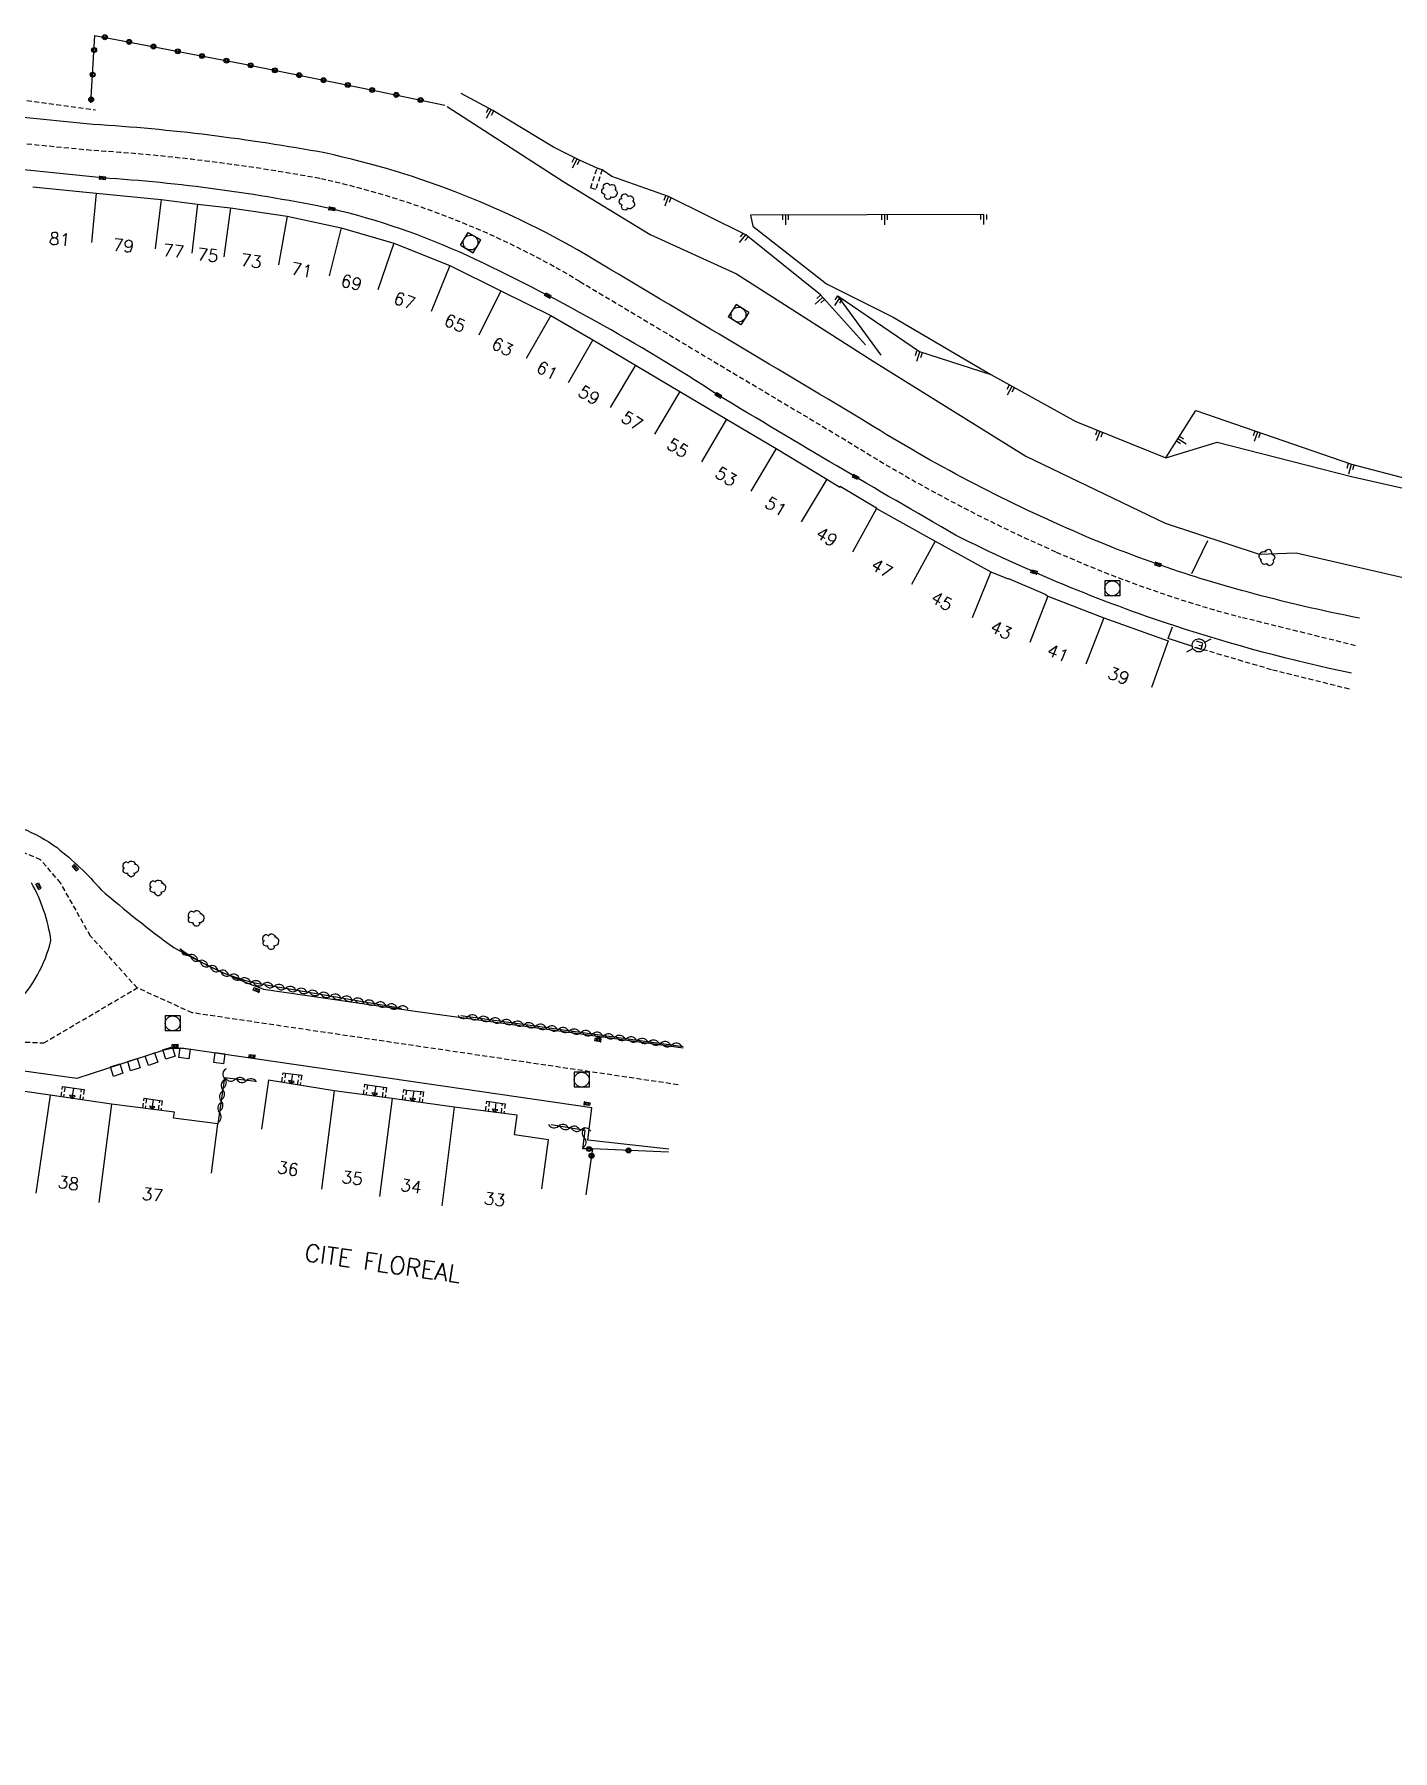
# Model space of a CAD drawing. Header units: millimetres. Extents: x 184000 to 185001, y 129000 to 130000.
# Drawn here: x 184260.6 to 184397.7, y 129339.3 to 129512.5 of the extents above; entities that cross this region are included whole.
import ezdxf
from ezdxf.enums import TextEntityAlignment as Align

# ---------------------------------------------------------------- set-up
doc = ezdxf.new("R2010")
doc.units = ezdxf.units.MM
doc.linetypes.add('DASHED', pattern=[0.75, 0.5, -0.25])
doc.layers.get('0').update_dxf_attribs({"linetype": 'CONTINUOUS'})
for name, color, linetype in [('W0001', 6, 'DASHED'), ('W0008', 7, 'CONTINUOUS'), ('W0100', 7, 'CONTINUOUS'), ('W0112', 1, 'DASHED'), ('W0211', 2, 'CONTINUOUS'), ('W0300', 7, 'CONTINUOUS'), ('W0310', 3, 'CONTINUOUS'), ('W0322', 7, 'CONTINUOUS'), ('W0334', 7, 'CONTINUOUS'), ('W0400', 7, 'CONTINUOUS'), ('W0420', 7, 'CONTINUOUS'), ('W0471', 7, 'CONTINUOUS'), ('W0989', 7, 'CONTINUOUS'), ('W0991', 7, 'CONTINUOUS'), ('W1102', 7, 'CONTINUOUS')]:
    doc.layers.add(name, color=color, linetype=linetype)
doc.styles.get("Standard").update_dxf_attribs({"font": 'romans.shx', "width": 0.85})

# ---------------------------------------------------------------- blocks, each defined once
blk = doc.blocks.new('t322o')
at = {"color": 0, "linetype": 'Continuous'}
for radius in [0.25, 0.15]:
    blk.add_circle((0, 0), radius, dxfattribs=at)
blk = doc.blocks.new('T400')
for p, q in [((-0.15, 0.3), (0.15, 0.3)), ((-0.15, -0.25), (-0.15, 0.3)), ((-0.15, 0.15), (0.15, 0.15)), ((-0.15, 0), (0.15, 0)), ((0.15, 0.3), (0.15, -0.25)), ((-0.15, -0.15), (0.15, -0.15)), ((-0.15, -0.25), (-0.15, -0.3)), ((-0.15, -0.3), (0.15, -0.3)), ((0.15, -0.3), (0.15, -0.25))]:
    blk.add_line(p, q)
blk = doc.blocks.new('T300')
for p, q in [((-0.8, 0.51), (-0.86, 0.34)), ((-0.86, 0.34), (-0.86, 0.17)), ((-0.86, 0.17), (-0.74, 0.06)), ((-0.69, 0.63), (-0.8, 0.51)), ((-0.8, -0.06), (-0.74, 0.06)), ((-0.74, 0.06), (-0.69, 0.11)), ((-0.57, 0.69), (-0.69, 0.63)), ((-0.46, 0.69), (-0.57, 0.69)), ((-0.29, 0.63), (-0.46, 0.69)), ((-0.29, 0.63), (-0.17, 0.74)), ((-0.23, 0.57), (-0.29, 0.63)), ((-0.17, 0.74), (-0.06, 0.8)), ((-0.06, 0.8), (0.06, 0.8)), ((0.06, 0.8), (0.23, 0.74)), ((0.23, 0.74), (0.34, 0.63)), ((0.34, 0.63), (0.4, 0.51)), ((0.46, 0.46), (0.34, 0.46)), ((0.4, 0.51), (0.4, 0.46)), ((0.57, 0.4), (0.46, 0.46)), ((0.57, 0.4), (0.69, 0.29)), ((0.69, 0.29), (0.74, 0.17)), ((0.74, 0.06), (0.69, -0.17)), ((0.74, 0.17), (0.74, 0.06)), ((-0.8, -0.17), (-0.8, -0.06)), ((-0.8, -0.23), (-0.8, -0.17)), ((-0.74, -0.34), (-0.8, -0.23)), ((-0.69, -0.4), (-0.74, -0.34)), ((-0.51, -0.46), (-0.69, -0.4)), ((-0.4, -0.46), (-0.51, -0.46)), ((-0.4, -0.46), (-0.34, -0.46)), ((-0.34, -0.46), (-0.34, -0.4)), ((-0.34, -0.51), (-0.34, -0.46)), ((-0.29, -0.63), (-0.34, -0.51)), ((-0.17, -0.74), (-0.29, -0.63)), ((-0.06, -0.8), (-0.17, -0.74)), ((0.06, -0.8), (-0.06, -0.8)), ((0.17, -0.74), (0.06, -0.8)), ((0.23, -0.69), (0.17, -0.74)), ((0.29, -0.46), (0.23, -0.46)), ((0.29, -0.63), (0.23, -0.69)), ((0.46, -0.4), (0.29, -0.46)), ((0.34, -0.51), (0.29, -0.63)), ((0.34, -0.51), (0.34, -0.46)), ((0.57, -0.34), (0.46, -0.4)), ((0.63, -0.29), (0.57, -0.34)), ((0.69, -0.17), (0.63, -0.29))]:
    blk.add_line(p, q)
blk = doc.blocks.new('T420')
for p, q in [((0.75, 0.75), (-0.75, 0.75)), ((-0.75, 0.75), (-0.75, -0.75)), ((0.75, 0.75), (0.75, -0.75)), ((0.75, -0.75), (-0.75, -0.75))]:
    blk.add_line(p, q)
blk.add_ellipse((0, 0), major_axis=(-0.53, 0.53), ratio=1, start_param=3.926991, end_param=10.210176)
blk = doc.blocks.new('t112o')
at = {"color": 0, "linetype": 'Continuous'}
for p, q in [((-0.5, 0.5), (0.5, 0.5)), ((-0.5, -0.5), (-0.5, 0.5)), ((0.5, 0.5), (0.5, -0.5)), ((0.5, -0.5), (-0.5, -0.5))]:
    blk.add_line(p, q, dxfattribs=at)
blk = doc.blocks.new('t310o')
at = {"color": 0, "linetype": 'Continuous'}
for centre, start, end in [((-0.5, 0.38), 216.8699, 323.1304), ((0.5, -0.37), 36.8699, 143.1303)]:
    blk.add_arc(centre, 0.625, start, end, dxfattribs=at)
blk = doc.blocks.new('t211o')
at = {"color": 0, "linetype": 'Continuous'}
for p, q in [((-0.29, 0.5), (-0.29, 0)), ((0, 1), (0, 0)), ((0.29, 0.5), (0.29, 0))]:
    blk.add_line(p, q, dxfattribs=at)
blk = doc.blocks.new('T471')
for p, q in [((-0.333334, 0.333334), (-0.333334, -0.333334)), ((-0.333334, 0.333334), (0.333334, 0.333334)), ((-0.333334, 0), (0, 0)), ((0.500001, 0.500001), (1.000002, 1.000002)), ((-0.500001, -0.500001), (-1.000002, -1.000002)), ((-0.333334, -0.333334), (0.333334, -0.333334))]:
    blk.add_line(p, q)
blk.add_ellipse((0, 0), major_axis=(0.471405, 0.471405), ratio=1, start_param=5.4977871438, end_param=11.780972451)

msp = doc.modelspace()

# ---------------------------------------------------------------- linework, layer by layer
at = {"layer": 'W0001'}
msp.add_lwpolyline([(184393.98, 129450.85), (184382.4, 129453.72, -0.039841), (184363.78, 129460.3, -0.037338), (184342.74, 129471.46, -0.000143), (184315.68, 129487.6, 0.08161), (184289.43, 129497.99, 0.03026), (184266.34, 129500.83), (184258.26, 129501.62)], format="xyb", dxfattribs=at)
for points in [[(184325.6, 129406.54), (184276.55, 129413.8), (184271, 129416.32), (184266.29, 129421.53), (184263.27, 129426.9), (184261.25, 129429.25), (184257.21, 129430.93), (184237.03, 129434.13), (184196.17, 129439.84), (184165.06, 129444.21), (184159.84, 129445.05), (184155.47, 129450.93), (184145.89, 129467.9), (184140.67, 129477.81), (184135.84, 129487.34)], [(184192.68, 129339.34), (184200.2, 129343.06), (184207.1, 129346.92), (184219.71, 129357), (184234.85, 129368.26), (184237.03, 129370.61), (184238.21, 129374.14), (184241.07, 129398.17), (184242.75, 129408.25), (184244.26, 129411.78), (184248.3, 129411.78), (184253.68, 129411.11), (184261.58, 129410.77), (184271, 129416.32)]]:
    msp.add_lwpolyline(points, dxfattribs=at)
at = {"layer": 'W0008'}
for points in [[(184393.59, 129448.06, -0.026907), (184375.73, 129452.84, -0.037151), (184353.61, 129462.01, -0.005625), (184329.68, 129476.11, 0.035264), (184304.31, 129490.21, 0.049115), (184290.64, 129494.93, 0.035138), (184267.47, 129498.05), (184256.89, 129499.13), (184244.24, 129500.44), (184235.12, 129501.38), (184224.21, 129502.49), (184216.12, 129503.32), (184204.26, 129504.53), (184188.38, 129506.11), (184167.39, 129508.19), (184143.97, 129510.5, 0.129081), (184137.53, 129509.22, 0.204153), (184132.72, 129502.4, 0.058675), (184132.7, 129498.6), (184133.14, 129497.39), (184137.89, 129488.43)], [(184394.37, 129453.63, -0.018664), (184383.06, 129456.27, -0.039827), (184364.85, 129462.71, -0.037403), (184344.12, 129473.71, -0.000143), (184317.03, 129489.86, 0.08172), (184289.95, 129500.57, 0.030251), (184266.55, 129503.45), (184258.52, 129504.24)]]:
    msp.add_lwpolyline(points, format="xyb", dxfattribs=at)
at = {"layer": 'W0008', "flags": 128}
for points in [[(184137.89, 129488.43), (184139.76, 129484.85), (184149.23, 129466.97), (184152.69, 129461.57), (184159.1, 129451.77, 0.0885), (184162.71, 129447.74, 0.1237), (184166.45, 129446.1), (184196.9, 129441.75), (184241.25, 129435.51), (184253.14, 129433.86, -0.0536), (184259.37, 129432.41, -0.0647), (184262.9, 129430.47, -0.0488), (184267.33, 129426.24, 0.0214), (184274.7, 129420.38, 0.0391), (184283.74, 129416.19), (184299.28, 129413.95), (184326.1, 129410.26)], [(184258.69, 129414.63, 0.1351), (184262.29, 129421.11, 0.0945), (184260.32, 129426.92, 0.123)], [(184324.67, 129400.03), (184316.49, 129400.96), (184316.89, 129404.21), (184275.69, 129410.21), (184274.5, 129410.21), (184273.57, 129409.99), (184264.89, 129407.17), (184250.76, 129409.12), (184247.79, 129408.72), (184246.01, 129407.4), (184244.66, 129403.49), (184242.58, 129387.26), (184241.1, 129374.86, -0.0648), (184240.11, 129370.89, -0.1293), (184236.97, 129367.1), (184220.87, 129355.39), (184222.27, 129353.5), (184209.02, 129343.7), (184207.02, 129343.15)]]:
    msp.add_lwpolyline(points, format="xyb", dxfattribs=at)
at = {"layer": 'W0100'}
for p, q in [((184285.98, 129407.72), (184287.35, 129407.55)), ((184263.71, 129406.32), (184265.38, 129406.11)), ((184294.23, 129406.55), (184295.9, 129406.31)), ((184298.17, 129406.01), (184299.66, 129405.86)), ((184271.93, 129405.17), (184273.27, 129404.96)), ((184306.54, 129404.85), (184307.88, 129404.66))]:
    msp.add_line(p, q, dxfattribs=at)
for points in [[(184260.47, 129497.17), (184266.87, 129496.52), (184273.42, 129495.86), (184277.08, 129495.42), (184280.4, 129495.05), (184286.14, 129494.19), (184291.59, 129493.03), (184296.91, 129491.48), (184302.55, 129489.22), (184307.7, 129486.67), (184312.75, 129484.17), (184316.99, 129481.73), (184321.29, 129479.17), (184325.76, 129476.51), (184330.5, 129473.7), (184335.49, 129470.74), (184340.6, 129467.64), (184341.91, 129466.86), (184341.97, 129466.94), (184345.64, 129464.76), (184345.61, 129464.68), (184351.56, 129461.4), (184357.17, 129458.3), (184358.91, 129457.59), (184358.95, 129457.63), (184362.65, 129456.04), (184362.92, 129455.83), (184368.57, 129453.66), (184375.06, 129451.34), (184373.39, 129446.63)], [(184286.67, 129407.64), (184286.51, 129406.65), (184286.83, 129406.88), (184286.27, 129406.97), (184286.51, 129406.65)], [(184278.51, 129397.63), (184279.14, 129402.59), (184274.67, 129403.16), (184274.75, 129403.78), (184268.39, 129404.58), (184262.2, 129405.49), (184256.13, 129406.37), (184249.7, 129407.39)], [(184264.55, 129406.21), (184264.4, 129405.17), (184264.72, 129405.41), (184264.16, 129405.49), (184264.4, 129405.17)], [(184311.84, 129396.05), (184312.53, 129401), (184309.08, 129401.49), (184309.36, 129403.46), (184302.99, 129404.27), (184296.74, 129405.17), (184290.89, 129405.94), (184284.26, 129407.01), (184283.56, 129402.06)], [(184295.07, 129406.43), (184294.93, 129405.41), (184295.25, 129405.65), (184294.69, 129405.73), (184294.93, 129405.41)], [(184298.91, 129405.94), (184298.76, 129404.88), (184299.08, 129405.12), (184298.52, 129405.2), (184298.76, 129404.88)], [(184272.6, 129405.07), (184272.47, 129404.07), (184272.79, 129404.31), (184272.23, 129404.38), (184272.47, 129404.07)], [(184307.21, 129404.76), (184307.09, 129403.75), (184307.4, 129404), (184306.84, 129404.07), (184307.09, 129403.75)]]:
    msp.add_lwpolyline(points, dxfattribs=at)
at = {"layer": 'W0112'}
for points in [[(184226.84, 129511.15), (184226.68, 129509.39), (184235.14, 129508.5), (184249.39, 129507.15), (184254.66, 129506.6), (184266.79, 129504.92)], [(184393.37, 129446.46), (184385.51, 129448.42), (184377.45, 129450.79)], [(184285.58, 129406.8), (184285.73, 129407.76), (184285.98, 129407.72), (184285.82, 129406.76)], [(184287.19, 129406.54), (184287.35, 129407.55), (184287.6, 129407.51), (184287.43, 129406.5)], [(184263.32, 129405.33), (184263.47, 129406.35), (184263.71, 129406.32), (184263.56, 129405.29)], [(184265.23, 129405.05), (184265.38, 129406.11), (184265.63, 129406.07), (184265.48, 129405.01)], [(184293.85, 129405.55), (184293.98, 129406.59), (184294.23, 129406.55), (184294.09, 129405.52)], [(184295.77, 129405.3), (184295.9, 129406.31), (184296.15, 129406.27), (184296.02, 129405.27)], [(184297.78, 129405.02), (184297.92, 129406.05), (184298.17, 129406.01), (184298.02, 129404.99)], [(184299.5, 129404.77), (184299.66, 129405.86), (184299.9, 129405.83), (184299.75, 129404.74)], [(184271.56, 129404.18), (184271.69, 129405.2), (184271.93, 129405.17), (184271.8, 129404.15)], [(184273.14, 129403.98), (184273.27, 129404.96), (184273.51, 129404.93), (184273.39, 129403.95)], [(184306.17, 129403.87), (184306.29, 129404.88), (184306.54, 129404.85), (184306.42, 129403.83)], [(184307.76, 129403.67), (184307.88, 129404.66), (184308.13, 129404.63), (184308.01, 129403.63)]]:
    msp.add_lwpolyline(points, dxfattribs=at)
msp.add_lwpolyline([(184317.29, 129496.87), (184316.78, 129497.04), (184317.42, 129499.05), (184317.93, 129498.88)], close=True, dxfattribs=at)
at = {"layer": 'W0211'}
for points in [[(184344.52, 129481.2), (184339.96, 129486.24), (184332.43, 129492.3), (184324.64, 129496.19), (184318.92, 129498.21), (184317.93, 129498.88), (184317.42, 129499.05), (184315.66, 129499.84), (184313.03, 129501.15), (184306.89, 129504.87), (184303.7, 129506.58)], [(184302.28, 129505.25), (184314.08, 129497.67), (184322.77, 129492.36), (184331.5, 129488.37), (184345.3, 129479.56), (184360.7, 129469.99), (184374.78, 129463.22), (184384.25, 129460.09), (184388, 129460.21)], [(184356.46, 129494.36), (184332.91, 129494.3)], [(184332.91, 129494.3), (184333.15, 129493.19), (184340.59, 129487.38), (184347.3, 129484.01), (184357.18, 129478.21)], [(184341.73, 129486.16), (184349.97, 129480.52), (184357.18, 129478.21), (184365.76, 129473.47), (184374.85, 129469.82), (184377.86, 129474.59), (184393.56, 129469.17), (184405.65, 129465.99), (184414.85, 129464.21), (184419.14, 129460.16)], [(184346.09, 129480.16), (184341.73, 129486.16)], [(184374.85, 129469.82), (184380.03, 129471.39), (184393.57, 129467.93), (184404.3, 129465.5), (184411.94, 129463.75), (184413.95, 129458.21), (184413.95, 129458.21)]]:
    msp.add_lwpolyline(points, dxfattribs=at)
at = {"layer": 'W0310', "flags": 128}
msp.add_lwpolyline([(184275.29, 129420.29, 0.0961), (184282.84, 129416.83), (184297.68, 129414.28)], format="xyb", dxfattribs=at)
for points in [[(184303.66, 129413.52), (184326.12, 129410.39)], [(184282.96, 129406.86), (184279.82, 129407.23), (184279.14, 129402.59)], [(184315.98, 129400.06), (184316.21, 129401.94), (184312.77, 129402.49)]]:
    msp.add_lwpolyline(points, dxfattribs=at)
at = {"layer": 'W0322'}
msp.add_line((184316.96, 129400.06), (184316.3, 129395.42), dxfattribs=at)
msp.add_lwpolyline([(184266.33, 129505.62), (184266.73, 129512.44), (184281.69, 129509.56), (184295.29, 129506.81), (184302.05, 129505.41)], dxfattribs=at)
at = {"layer": 'W0322', "flags": 128}
msp.add_lwpolyline([(184324.63, 129399.74), (184316.96, 129400.06), (184315.98, 129400.06)], dxfattribs=at)
at = {"layer": 'W0334'}
for points in [[(184377.45, 129458.15), (184379.09, 129461.45)], [(184388, 129460.21), (184400.1, 129457.44), (184409.4, 129453.69), (184409.05, 129452.33), (184411.16, 129451.76), (184411.51, 129453.13), (184409.4, 129453.69)], [(184377.45, 129450.79), (184375.08, 129451.56), (184375.5, 129452.75)]]:
    msp.add_lwpolyline(points, dxfattribs=at)
at = {"layer": 'W1102'}
for p, q in [((184302.55, 129489.22), (184300.68, 129484.58)), ((184307.7, 129486.67), (184305.48, 129482.19)), ((184290.89, 129405.94), (184289.59, 129396.02)), ((184262.2, 129405.49), (184260.75, 129395.6)), ((184268.39, 129404.58), (184267.13, 129394.66)), ((184296.74, 129405.17), (184295.44, 129395.26)), ((184302.99, 129404.27), (184301.74, 129394.34))]:
    msp.add_line(p, q, dxfattribs=at)
for points in [[(184266.87, 129496.52), (184266.37, 129491.55)], [(184273.42, 129495.86), (184272.82, 129490.9)], [(184277.08, 129495.42), (184276.51, 129490.45)], [(184280.4, 129495.05), (184279.75, 129490.09)], [(184286.14, 129494.19), (184285.25, 129489.27)], [(184291.59, 129493.03), (184290.37, 129488.17)], [(184296.91, 129491.48), (184295.28, 129486.75)], [(184312.75, 129484.17), (184310.26, 129479.83)], [(184316.99, 129481.73), (184314.5, 129477.39)], [(184321.29, 129479.17), (184318.73, 129474.87)], [(184325.76, 129476.51), (184323.21, 129472.21)], [(184330.5, 129473.7), (184327.95, 129469.4)], [(184335.49, 129470.74), (184332.93, 129466.44)], [(184340.6, 129467.64), (184338.01, 129463.36)], [(184345.61, 129464.68), (184343.2, 129460.3)], [(184351.56, 129461.4), (184349.15, 129457.02)], [(184357.17, 129458.3), (184355.3, 129453.66)], [(184362.92, 129455.83), (184361.12, 129451.17)], [(184368.57, 129453.66), (184366.77, 129448.99)]]:
    msp.add_lwpolyline(points, dxfattribs=at)

# ---------------------------------------------------------------- block references
at = {"layer": 'W0112'}
for p, rotation in [((184270.66, 129408.57), 197.2589195585799), ((184272.45, 129409.12), 19.55126275252524), ((184274.2, 129409.74), 198.0320232854414), ((184275.77, 129409.72), 352.089691154249), ((184279.29, 129409.23), 172.0896911541845), ((184268.93, 129408.02), 18.03202328568413)]:
    msp.add_blockref('t112o', p, dxfattribs=dict(at, rotation=rotation))
at = {"layer": 'W0211'}
for p, rotation in [((184306.74, 129504.95), 151.906311486114), ((184315.4, 129499.97), 153.548211440382), ((184324.64, 129496.19), 160.503896117647), ((184336.46, 129494.31), 180.150550805034), ((184346.46, 129494.33), 180.150550805034), ((184356.46, 129494.36), 180.150550805034), ((184332.43, 129492.3), 141.132174278063), ((184340.18, 129485.99), 132.188171880627), ((184341.97, 129486), 145.58972356807), ((184349.99, 129480.51), 162.263748478879), ((184359.32, 129477.03), 151.081162124027), ((184368.22, 129472.49), 158.098987149633), ((184376.05, 129471.72), 237.7700625186665), ((184384.11, 129472.43), 160.9851761519713), ((184393.56, 129469.17), 165.255807247591)]:
    msp.add_blockref('t211o', p, dxfattribs=dict(at, rotation=rotation))
at = {"layer": 'W0300'}
for p, rotation in [((184318.71, 129496.64), 335.39356158189), ((184320.47, 129495.53), 328.579174960835), ((184385, 129459.81), 158.303112525311)]:
    msp.add_blockref('T300', p, dxfattribs=dict(at, rotation=rotation))
for p in [(184270.39, 129428.32), (184273.12, 129426.4), (184276.99, 129423.33), (184284.52, 129420.98)]:
    msp.add_blockref('T300', p, dxfattribs=at)
at = {"layer": 'W0310'}
for p, rotation in [((184276.25, 129419.64), 327.4648448334108), ((184277.24, 129419.05), 330.4998307015823), ((184278.26, 129418.5), 333.5348165697537), ((184279.3, 129418.02), 336.5698024379252), ((184280.38, 129417.59), 339.6047883060966), ((184281.47, 129417.21), 342.639774174268), ((184282.58, 129416.9), 345.6747600424395), ((184283.71, 129416.68), 350.2481023131374), ((184284.85, 129416.49), 350.2481023131374), ((184285.99, 129416.29), 350.2481023131374), ((184287.13, 129416.1), 350.2481023131374), ((184288.27, 129415.9), 350.2481023131374), ((184289.4, 129415.7), 350.2481023131374), ((184290.54, 129415.51), 350.2481023131374), ((184291.68, 129415.31), 350.2481023131374), ((184292.82, 129415.12), 350.2481023131374), ((184293.96, 129414.92), 350.2481023131374), ((184295.1, 129414.73), 350.2481023131374), ((184296.23, 129414.53), 350.2481023131374), ((184297.37, 129414.33), 350.2481023131374), ((184304.38, 129413.41), 352.075769289765), ((184305.53, 129413.26), 352.075769289765), ((184306.67, 129413.1), 352.075769289765), ((184307.81, 129412.94), 352.075769289765), ((184308.96, 129412.78), 352.075769289765), ((184310.1, 129412.62), 352.075769289765), ((184311.25, 129412.46), 352.075769289765), ((184312.39, 129412.3), 352.075769289765), ((184313.53, 129412.14), 352.075769289765), ((184314.68, 129411.98), 352.075769289765), ((184315.82, 129411.82), 352.075769289765), ((184316.97, 129411.66), 352.075769289765), ((184318.11, 129411.5), 352.075769289765), ((184319.25, 129411.34), 352.075769289765), ((184320.4, 129411.19), 352.075769289765), ((184321.54, 129411.03), 352.075769289765), ((184322.69, 129410.87), 352.075769289765), ((184323.83, 129410.71), 352.075769289765), ((184324.97, 129410.55), 352.075769289765), ((184279.81, 129407.16), 261.6414732400152), ((184280.9, 129407.1), 173.1441341581766), ((184279.47, 129404.88), 261.6414732400152), ((184279.64, 129406.02), 261.6414732400152), ((184282.04, 129406.97), 173.1441341581766), ((184279.3, 129403.74), 261.6414732400152), ((184313.52, 129402.37), 170.8591074689233), ((184314.66, 129402.19), 170.8591074689233), ((184315.8, 129402.01), 170.8591074689233), ((184316.12, 129401.21), 83.1697298099774)]:
    msp.add_blockref('t310o', p, dxfattribs=dict(at, rotation=rotation))
at = {"layer": 'W0322'}
for p, rotation in [((184267.72, 129512.25), 349.1077553547007), ((184270.18, 129511.78), 349.1077553547007), ((184272.63, 129511.31), 349.1077553547007), ((184266.64, 129510.96), 86.68815968585459), ((184275.09, 129510.83), 349.1077553547007), ((184277.54, 129510.36), 349.1077553547007), ((184280, 129509.89), 349.1077553547007), ((184282.45, 129509.41), 348.5708193831818), ((184266.5, 129508.47), 86.68815968585459), ((184284.9, 129508.91), 348.5708193831818), ((184287.35, 129508.42), 348.5708193831818), ((184289.8, 129507.92), 348.5708193831818), ((184266.35, 129505.97), 86.68815968585459), ((184292.25, 129507.43), 348.5708193831818), ((184294.71, 129506.93), 348.5708193831818), ((184297.15, 129506.43), 348.2327949271721), ((184299.6, 129505.92), 348.2327949271721), ((184316.6, 129400.06), 179.6108004033489), ((184316.86, 129399.38), 261.958609288907), ((184320.59, 129399.91), 174.5439226768894)]:
    msp.add_blockref('t322o', p, dxfattribs=dict(at, rotation=rotation))
at = {"layer": 'W0400'}
for p, rotation in [((184267.47, 129498.05), 264.156775623246), ((184290.64, 129494.93), 259.916081853728), ((184312.46, 129486.18), 63.68868187346094), ((184329.68, 129476.11), 59.44697726805392), ((184343.5, 129467.88), 241.901183185095), ((184361.55, 129458.27), 75.99920818035292), ((184374.03, 129459.05), 252.1479151162933), ((184264.74, 129428.45), 44.31653840237748), ((184261.03, 129426.58), 28.8430188127822), ((184283.04, 129416.11), 68.6415620110355), ((184317.52, 129411.07), 81.79205540036368), ((184274.84, 129410.45), 90), ((184282.6, 129409.41), 81.47718438957149), ((184316.39, 129404.63), 260.8467025344873)]:
    msp.add_blockref('T400', p, dxfattribs=dict(at, rotation=rotation))
at = {"layer": 'W0420'}
for p, rotation in [((184304.65, 129491.53), 149.186452924619), ((184331.69, 129484.26), 327.46182402021)]:
    msp.add_blockref('T420', p, dxfattribs=dict(at, rotation=rotation))
for p in [(184369.44, 129456.63), (184274.58, 129412.74), (184315.87, 129407.06)]:
    msp.add_blockref('T420', p, dxfattribs=at)
at = {"layer": 'W0471', "rotation": 163.597873252669}
msp.add_blockref('T471', (184378.16, 129450.88), dxfattribs=at)

# ---------------------------------------------------------------- texts
at = {"layer": 'W0989'}
msp.add_text('CITE FLOREAL', height=1.75, rotation=351.8919, dxfattribs=at).set_placement((184295.79, 129388.53), align=Align.MIDDLE)
at = {"layer": 'W0991'}
for s, rotation, p in [('81', 354.4077, (184263.17, 129491.87)), ('79', 354.2317, (184269.6, 129491.22)), ('77', 353.8455, (184274.66, 129490.68)), ('75', 353.3371, (184278.13, 129490.27)), ('73', 352.252, (184282.5, 129489.68)), ('71', 349.8333, (184287.61, 129488.76)), ('69', 345.9364, (184292.63, 129487.5)), ('67', 341.0488, (184297.98, 129485.67)), ('65', 335.9009, (184303.08, 129483.39)), ('63', 333.6338, (184307.87, 129481.01)), ('61', 332.0026, (184312.38, 129478.61)), ('59', 329.6594, (184316.62, 129476.13)), ('57', 329.2513, (184320.97, 129473.54)), ('55', 329.2967, (184325.58, 129470.81)), ('53', 329.2947, (184330.44, 129467.92)), ('51', 329.0236, (184335.47, 129464.9)), ('49', 329.1205, (184340.6, 129461.83)), ('47', 330.3582, (184346.17, 129458.66)), ('45', 331.2456, (184352.22, 129455.34)), ('43', 333.945, (184358.21, 129452.42)), ('41', 337.8556, (184363.95, 129450.08)), ('39', 339.7038, (184370.08, 129447.81)), ('36', 350.8247, (184286.22, 129398.08)), ('38', 351.6503, (184264.06, 129396.63)), ('35', 352.5194, (184292.71, 129397.13)), ('37', 352.758, (184272.55, 129395.45)), ('34', 351.7508, (184298.65, 129396.31)), ('33', 352.8345, (184307.08, 129394.99))]:
    msp.add_text(s, height=1.25, rotation=rotation, dxfattribs=at).set_placement(p, align=Align.MIDDLE)

doc.saveas('drawing.dxf')
